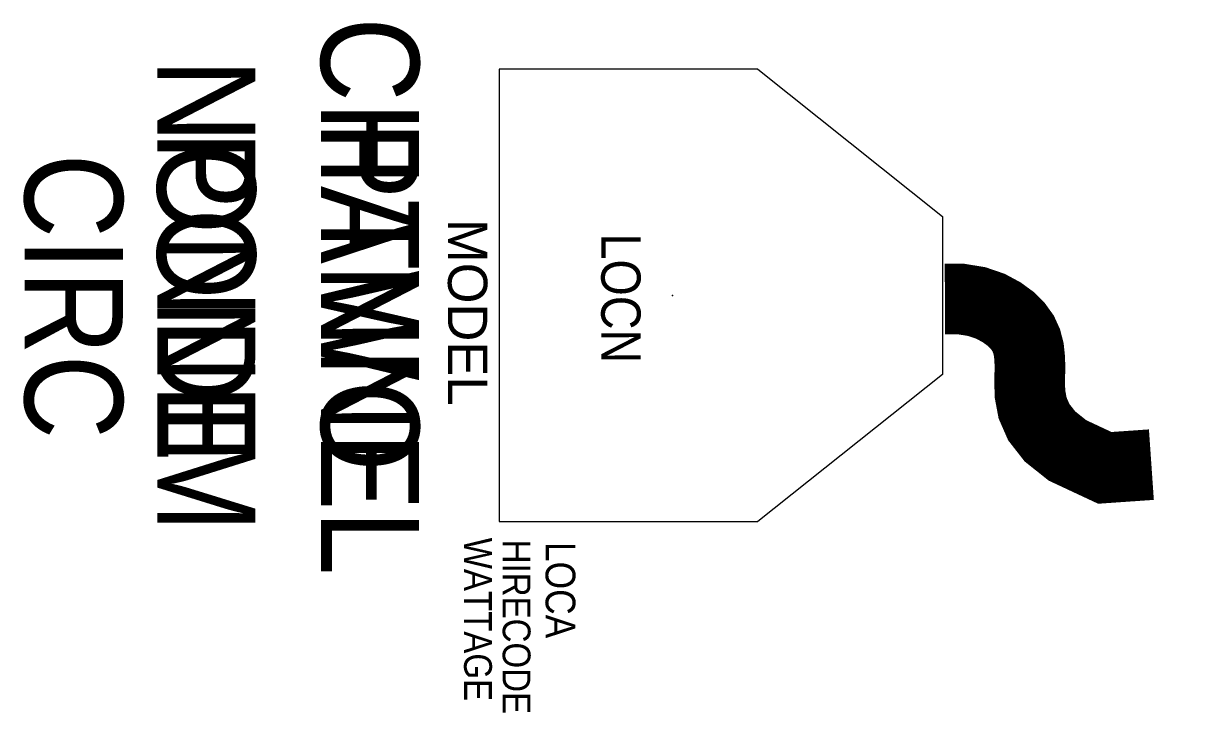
# Model space of a CAD drawing. Extents: x -248 to 937, y -1055 to -352.
import ezdxf
from ezdxf.enums import TextEntityAlignment as Align

# ---------------------------------------------------------------- set-up
doc = ezdxf.new("R2010")
doc.units = 0
doc.header["$MEASUREMENT"] = 0
doc.layers.get('0').update_dxf_attribs({"linetype": 'CONTINUOUS'})
for name, color, linetype in [('CHANNEL', 3, 'CONTINUOUS'), ('CIRC', 6, 'CONTINUOUS'), ('DIMMER', 4, 'CONTINUOUS'), ('LANTERNS', 4, 'CONTINUOUS'), ('LOCATION', 7, 'CONTINUOUS'), ('MODEL', 6, 'CONTINUOUS'), ('PATCH', 5, 'CONTINUOUS'), ('PATCH2', 5, 'CONTINUOUS')]:
    doc.layers.add(name, color=color, linetype=linetype)

msp = doc.modelspace()

# ---------------------------------------------------------------- linework, layer by layer
at = {"color": 0}
for points in [[(500.6, -398.9), (237.1, -398.9), (237.1, -860), (500.6, -860)], [(500.6, -398.9), (688.8, -548.9)], [(688.8, -548.9), (688.8, -710)], [(688.8, -710), (500.6, -860)]]:
    msp.add_lwpolyline(points, dxfattribs=at)
at = {"color": 0, "const_width": 72}
msp.add_lwpolyline([(691.2, -633.1), (707, -633), (723.6, -635.7), (737.6, -640.5), (749.1, -646.7), (758.4, -653.5), (765.5, -660.7), (770.8, -668.1), (774.4, -676), (776.6, -684.6), (777.6, -694.2), (777.8, -705), (777.4, -717.1), (777.9, -730.3), (780.5, -744.2), (786.8, -758.6), (798.1, -773.1), (816, -787.4), (854.1, -805.2), (901.5, -801.9)], dxfattribs=at)
at = {"layer": 'LANTERNS', "color": 0}
msp.add_point((413.8, -629.5), dxfattribs=at)

# ---------------------------------------------------------------- texts
at = {"layer": 'CHANNEL', "width": 0.89}
msp.add_attdef('CHANNEL', text='', height=100, rotation=270, dxfattribs=at).set_placement((55.6, -630.3), align=Align.CENTER)
at = {"layer": 'CIRC', "width": 0.89}
msp.add_attdef('CIRC', text='', height=100, rotation=270, dxfattribs=at).set_placement((-246.2, -630.3), align=Align.CENTER)
at = {"layer": 'DIMMER', "width": 0.89}
msp.add_attdef('NONDIM', text='', height=100, rotation=270, dxfattribs=at).set_placement((-111.1, -629.5), align=Align.CENTER)
at = {"layer": 'LANTERNS', "color": 0, "width": 0.89, "flags": 1}
for tag, p, s, height in [('WATTAGE', (201.4, -876.4, 0), '6000', 28.3), ('HIRECODE', (240.7, -878.4), 'C', 28.3), ('LOCA', (284.4, -880.7), '', 30.3)]:
    msp.add_attdef(tag, p, s, height=height, rotation=270, dxfattribs=at)
at = {"layer": 'LOCATION', "width": 0.89}
msp.add_attdef('LOCN', text='', height=40, rotation=270, dxfattribs=at).set_placement((341.1, -632.4), align=Align.CENTER)
at = {"layer": 'MODEL'}
msp.add_attdef('MODEL', text='DRY ICE MACHINE', height=40, rotation=270, dxfattribs=at).set_placement((185, -646.6), align=Align.CENTER)
at = {"layer": 'PATCH', "width": 0.89}
msp.add_attdef('PONE', text='', height=100, rotation=270, dxfattribs=at).set_placement((-111.1, -630.3), align=Align.CENTER)
at = {"layer": 'PATCH2', "width": 0.89}
msp.add_attdef('PTWO', text='', height=100, rotation=270, dxfattribs=at).set_placement((55.6, -630.3), align=Align.CENTER)

doc.saveas('drawing.dxf')
